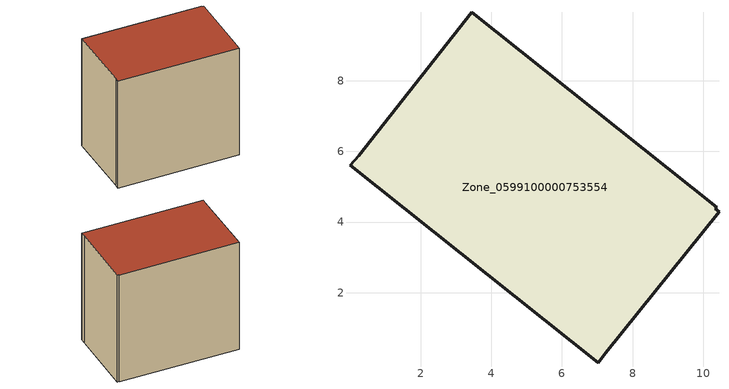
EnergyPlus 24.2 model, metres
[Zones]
Zone_0599100000753554
 floor ground (C_G): 10.45,4.29 7.24,0.29 7.02,0.01 0.01,5.61 0.25,5.88 3.45,9.95 10.38,4.42 10.34,4.37 z0.62
 wall outside (C_F): 7.24,0.29 10.45,4.29 10.34,4.37 10.38,4.42 3.45,9.95 0.25,5.88 0.01,5.61 7.02,0.01 7.24,0.29 z0.62:9.27
 roof outside (C_R): 0.01,5.61 7.02,0.01 7.24,0.29 10.45,4.29 10.34,4.37 10.38,4.42 3.45,9.95 0.25,5.88 z9.27
[BUILDING]
Pand.0599100000753554: North Axis=0; Terrain=City; Loads Convergence Tolerance Value=0.04; Temperature Convergence Tolerance Value=0.4; Solar Distribution=FullExterior; Maximum Number of Warmup Days=25; Minimum Number of Warmup Days=1
[Site:Location]
Rotterdam.The.Hague.AP_ZH_NLD Design_Conditions: Latitude=51.96; Longitude=4.45; Time Zone=1; Elevation=-4.5
[SITE:GROUNDTEMPERATURE:BUILDINGSURFACE]
18, 18, 18, 18, 18, 18, 18, 18, 18, 18, 18, 18
[MATERIAL] Thermal Absorptance=0.9; Solar Absorptance=0.7; Visible Absorptance=0.7
Name | Roughness | Thickness | Conductivity | Density | Specific Heat
G.TC.2006-2014 | MediumSmooth | 0.15 | 0.06 | 540 | 1210
F.TC.2006-2014 | Rough | 0.3 | 0.12 | 1920 | 840
R.TC.2006-2014 | MediumRough | 0.2 | 0.08 | 1500 | 1000
[CONSTRUCTION]
C_G: G.TC.2006-2014
C_F: F.TC.2006-2014
C_R: R.TC.2006-2014
[ZONE]
Zone_0599100000753554: Type=1; Multiplier=1; Ceiling Height=Autocalculate; Volume=Autocalculate; Floor Area=autocalculate; Part of Total Floor Area=Yes
[ZONEINFILTRATION:DESIGNFLOWRATE]
Infil_Zone_0599100000753554: Zone or ZoneList or Space or SpaceList=Zone_0599100000753554; Schedule=AlwaysOn; Design Flow Rate Calculation Method=Flow/Area; Flow Rate per Floor Area=0.0015; Constant Term Coefficient=1; Temperature Term Coefficient=0; Velocity Term Coefficient=0; Velocity Squared Term Coefficient=0
[HVACTEMPLATE:ZONE:IDEALLOADSAIRSYSTEM]
Zone_0599100000753554: Maximum Heating Supply Air Temperature=50; Minimum Cooling Supply Air Temperature=13; Maximum Heating Supply Air Humidity Ratio=0.0156; Minimum Cooling Supply Air Humidity Ratio=0.0077; Heating Limit=NoLimit; Cooling Limit=NoLimit; Dehumidification Control Type=ConstantSensibleHeatRatio; Cooling Sensible Heat Ratio=0.7; Dehumidification Setpoint=60; Humidification Control Type=None; Humidification Setpoint=30; Outdoor Air Method=None; Outdoor Air Flow Rate per Person=0.00944; Outdoor Air Flow Rate per Zone Floor Area=0; Outdoor Air Flow Rate per Zone=0; Demand Controlled Ventilation Type=None; Outdoor Air Economizer Type=NoEconomizer; Heat Recovery Type=None; Sensible Heat Recovery Effectiveness=0.7; Latent Heat Recovery Effectiveness=0.65
[ZONECONTROL:THERMOSTAT]
ThermostatControl_Zone_0599100000753554: Zone or ZoneList=Zone_0599100000753554; Control Type Schedule=DualSetpointControlType; Control 1=Thermostat_Zone_0599100000753554; Temperature Difference Between Cutout And Setpoint=0
[THERMOSTATSETPOINT:DUALSETPOINT]
Thermostat_Zone_0599100000753554: Heating Setpoint Temperature Schedule=HeatingSetpoint_Zone_0599100000753554; Cooling Setpoint Temperature Schedule=CoolingSetpoint_Zone_0599100000753554
[SCHEDULE:COMPACT]
HeatingSetpoint_Zone_0599100000753554: Through: 12/31, For: AllDays, Until: 24:00, 21
CoolingSetpoint_Zone_0599100000753554: Through: 12/31, For: AllDays, Until: 24:00, 24
DualSetpointControlType: Through: 12/31, For: AllDays, Until: 24:00, 4
AlwaysOn: Through: 12/31, For: AllDays, Until: 24:00, 1
